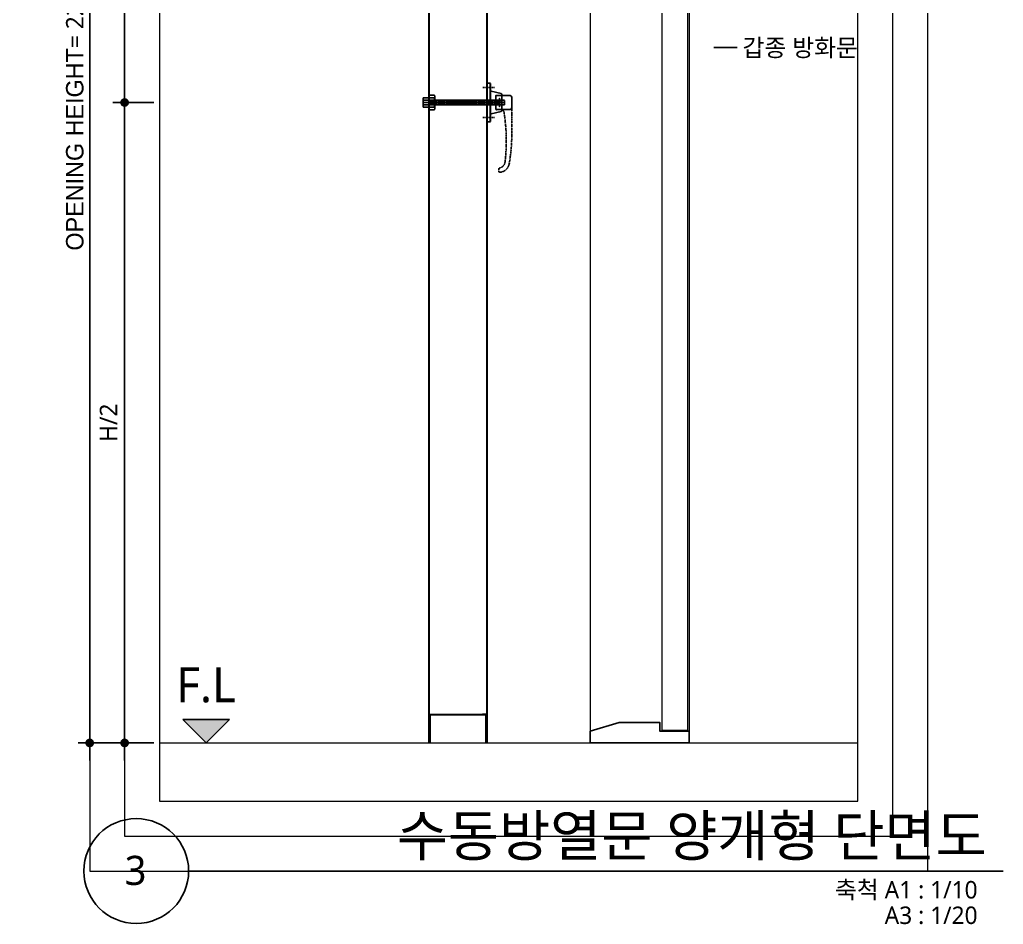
# Model space of a CAD drawing. Header units: millimetres. Extents: x 232323 to 272954, y -5343 to 8721.
# Drawn here: x 248118 to 249808, y -3103 to -1549 of the extents above; entities that cross this region are included whole.
import ezdxf
from ezdxf.enums import TextEntityAlignment as Align

# ---------------------------------------------------------------- set-up
doc = ezdxf.new("R2010")
doc.units = ezdxf.units.MM
doc.header["$MEASUREMENT"] = 0
doc.header["$PDSIZE"] = -10
for name, pattern in [('CENTER2', [1.125, 0.75, -0.125, 0.125, -0.125]), ('HIDDEN2', [0.1875, 0.125, -0.0625]), ('PHANTOM2', [1.25, 0.625, -0.125, 0.125, -0.125, 0.125, -0.125])]:
    doc.linetypes.add(name, pattern=pattern)
doc.layers.get('0').update_dxf_attribs({"linetype": 'CONTINUOUS'})
for name, color, linetype, lineweight in [('A-DIMS', 7, 'CONTINUOUS', 25), ('A-DWXM-DOOR', 4, 'CONTINUOUS', 25), ('A-DWXM-ELEV', 8, 'CONTINUOUS', 18), ('A-ELEV-LIN3', 8, 'CONTINUOUS', 18), ('A-MKXS-LEAD', 7, 'CONTINUOUS', 25), ('A-XXXX-FIN2', 6, 'CONTINUOUS', 20), ('A-XXXX-SYMB', 7, 'CONTINUOUS', 25), ('A-XXXX-TXT1', 3, 'CONTINUOUS', 25), ('A-XXXX-TXT2', 3, 'CONTINUOUS', 25)]:
    doc.layers.add(name, color=color, linetype=linetype, lineweight=lineweight)
doc.layers.add('A-XXXX-NPLT', color=144, linetype='CONTINUOUS', lineweight=15, plot=False)
for name, color, linetype in [('C', 1, 'CENTER2'), ('H', 3, 'HIDDEN2'), ('P', 3, 'PHANTOM2'), ('T', 2, 'CONTINUOUS'), ('WAL', 3, 'CONTINUOUS')]:
    doc.layers.add(name, color=color, linetype=linetype)
doc.styles.add('HY울릉도L', font='')
doc.styles.add('맑은고딕', font='malgun.ttf')
doc.styles.get('HY울릉도L').set_extended_font_data('HYwulM')
doc.dimstyles.new('CDIM', dxfattribs={"dimtxt": 3, "dimasz": 1.5, "dimexe": 2, "dimexo": 1, "dimgap": 1, "dimtad": 1, "dimdec": 0, "dimrnd": 0.5, "dimzin": 0, "dimdsep": 32, "dimlunit": 6, "dimtxsty": 'HY울릉도L', "dimblk1": '_CIDOT', "dimblk2": '_CIDOT', "dimsah": 1, "dimcen": 5.5, "dimclrd": 2, "dimclre": 2, "dimclrt": 7, "dimadec": 0, "dimazin": 0, "dimtfac": 1, "dimtdec": 0, "dimtix": 1, "dimtmove": 2, "dimatfit": 1, "dimldrblk": '_CIDOT', "dimfxl": 1, "dimtolj": 1, "dimtzin": 0, "dimlwd": -1, "dimarcsym": 0})

# ---------------------------------------------------------------- blocks, each defined once
blk = doc.blocks.new('door handle side')
at = {"color": 8}
for p, q in [((2024308.2, 147331.5), (2024312.7, 147331.5)), ((2024308.2, 147331.5), (2024308.2, 147265.5)), ((2024314.2, 147298.5), (2024314.2, 147330)), ((2024315.3, 147318.2), (2024332.1, 147313.8)), ((2024198.2, 147306.6), (2024217.7, 147306.6)), ((2024198.2, 147306.6), (2024198.2, 147290.5)), ((2024208.2, 147311), (2024217.2, 147311)), ((2024217.7, 147306.6), (2024218.2, 147307.1)), ((2024217.7, 147306.6), (2024217.7, 147290.5)), ((2024218.2, 147310), (2024218.2, 147287)), ((2024314.2, 147298.5), (2024314.2, 147267)), ((2024333.2, 147312.4), (2024333.2, 147284.7)), ((2024350.5, 147289.5), (2024350.5, 147307.5)), ((2024198.2, 147290.5), (2024217.7, 147290.5)), ((2024208.2, 147286), (2024217.2, 147286)), ((2024217.7, 147290.5), (2024218.2, 147290)), ((2024315.3, 147278.8), (2024332.1, 147283.2)), ((2024308.2, 147265.5), (2024312.7, 147265.5))]:
    blk.add_line(p, q, dxfattribs=at)
at = {"color": 8, "ltscale": 0.7}
for p, q in [((2024333.2, 147310.5), (2024347.5, 147310.5)), ((2024333.2, 147286.5), (2024347.5, 147286.5))]:
    blk.add_line(p, q, dxfattribs=at)
at = {"color": 8}
for centre, radius, start, end in [((2024312.7, 147330), 1.5, 0, 90), ((2024315.7, 147319.7), 1.5, 180, 255.2564), ((2024331.7, 147312.4), 1.5, 0, 75.2564), ((2024217.2, 147310), 1, 0, 90), ((2024347.5, 147307.5), 3, 0, 90), ((2024217.2, 147287), 1, 270, 0), ((2024331.7, 147284.7), 1.5, 284.7436, 0), ((2024347.5, 147289.5), 3, 270, 0), ((2024312.7, 147267), 1.5, 270, 0), ((2024315.7, 147277.4), 1.5, 104.7436, 180)]:
    blk.add_arc(centre, radius, start, end, dxfattribs=at)
at = {"layer": 'C', "color": 8, "ltscale": 0.3}
for p, q in [((2024301, 147324.5), (2024320.8, 147324.5)), ((2024329.2, 147307.3), (2024329.2, 147289.7)), ((2024301, 147272.5), (2024320.8, 147272.5))]:
    blk.add_line(p, q, dxfattribs=at)
at = {"layer": 'C', "color": 8, "ltscale": 0.8}
blk.add_line((2024198.2, 147298.5), (2024338.2, 147298.5), dxfattribs=at)
at = {"layer": 'H', "color": 8}
for p, q in [((2024198.2, 147302.5), (2024338.2, 147302.5)), ((2024323.2, 147298.5), (2024323.2, 147309.5)), ((2024323.2, 147298.5), (2024323.2, 147287)), ((2024333.2, 147310.5), (2024324, 147310.5)), ((2024333.2, 147310.8), (2024324.2, 147310.5)), ((2024338.2, 147298.5), (2024338.2, 147302.5)), ((2024338.2, 147294.5), (2024338.2, 147298.5)), ((2024198.2, 147294.5), (2024338.2, 147294.5)), ((2024323.7, 147286.5), (2024332, 147286.5))]:
    blk.add_line(p, q, dxfattribs=at)
for centre, radius, start, end in [((2024324.2, 147309.5), 1, 91.4321, 180), ((2024329.2, 147298.5), 2.1, 0, 180), ((2024329.2, 147298.5), 2.1, 180, 0), ((2024323.7, 147287), 0.5, 180, 270), ((2024332, 147281.5), 5, 76.1378, 90)]:
    blk.add_arc(centre, radius, start, end, dxfattribs=at)
at = {"layer": 'H', "color": 8, "linetype": 'ByBlock'}
for p in [(2024323.5, 147310.2), (2024323.7, 147286.5)]:
    blk.add_point(p, dxfattribs=at)
at = {"layer": 'P', "color": 8}
for p, q in [((2024198.2, 147298.5), (2024338.2, 147302.5)), ((2024198.2, 147302.5), (2024338.2, 147298.5)), ((2024338.2, 147294.5), (2024198.2, 147298.5)), ((2024338.2, 147298.5), (2024198.2, 147294.5))]:
    blk.add_line(p, q, dxfattribs=at)
at = {"layer": 'P', "color": 8, "ltscale": 2}
for p, q in [((2024350.5, 147250.9), (2024350.5, 147289.5)), ((2024328.2, 147183.9), (2024328.2, 147180.6))]:
    blk.add_line(p, q, dxfattribs=at)
at = {"layer": 'P', "color": 8, "ltscale": 0.7}
blk.add_arc((2024332, 147281.5), 5, 9.5612, 76.1378, dxfattribs=at)
at = {"layer": 'P', "color": 8, "ltscale": 2}
for centre, radius, start, end in [((2024041.1, 147232.5), 300, 353.0197, 9.5612), ((2024050.5, 147244.5), 300, 350.1998, 1.2232), ((2024326.9, 147197.5), 12, 283.3586, 353.0197), ((2024330.2, 147183.9), 2, 103.3586, 180), ((2024330.2, 147180.6), 2, 180, 276.3337), ((2024328.4, 147196.5), 18, 276.3337, 350.1998)]:
    blk.add_arc(centre, radius, start, end, dxfattribs=at)
at = {"layer": 'T', "color": 8}
for q in [(2024313.2, 147330.5), (2024313.2, 147266.5)]:
    blk.add_line((2024313.2, 147298.5), q, dxfattribs=at)
for centre, start, end in [((2024312.2, 147330.5), 0, 90), ((2024312.2, 147266.5), 270, 0)]:
    blk.add_arc(centre, 1, start, end, dxfattribs=at)
blk = doc.blocks.new('_CIDOT')
at = {"color": 0, "linetype": 'ByBlock'}
blk.add_line((2, 0), (-1, 0), dxfattribs=at)
at = {"color": 0, "linetype": 'ByBlock', "const_width": 0.5}
blk.add_lwpolyline([(-0.25, 0, 1), (0.25, 0, 1)], format="xyb", close=True, dxfattribs=at)
blk = doc.blocks.new('*D132')
at = {"layer": 'A-DIMS', "lineweight": -2, "transparency": 16777216}
for p, q in [((248347.9, -591), (248217.9, -591)), ((248347.9, -2791), (248217.9, -2791))]:
    blk.add_line(p, q, dxfattribs=at)
at = {"layer": 'A-DIMS', "transparency": 16777216}
blk.add_line((248237.9, -2776), (248237.9, -606), dxfattribs=at)
at = {"layer": 'A-DIMS', "transparency": 16777216, "xscale": 15, "yscale": 15, "zscale": 15}
for p, rotation in [((248237.9, -591), 90), ((248237.9, -2791), 270)]:
    blk.add_blockref('_CIDOT', p, dxfattribs=dict(at, rotation=rotation))
at = {"layer": 'A-DIMS', "color": 3, "transparency": 16777216, "insert": (248212.4, -1691), "char_height": 30, "attachment_point": 5, "rotation": 90, "style": '맑은고딕'}
blk.add_mtext('\\A1;{\\f??|b0|i0|c0|p49;OPENING }H{\\f??|b0|i0|c0|p49;EIGHT}= 2200 H', dxfattribs=at)
blk = doc.blocks.new('*D136')
at = {"layer": 'A-DIMS', "lineweight": -2, "transparency": 16777216}
for p, q in [((248347.9, -1691), (248277.9, -1691)), ((248347.9, -2791), (248277.9, -2791))]:
    blk.add_line(p, q, dxfattribs=at)
at = {"layer": 'A-DIMS', "transparency": 16777216}
blk.add_line((248297.9, -2776), (248297.9, -1706), dxfattribs=at)
at = {"layer": 'A-DIMS', "transparency": 16777216, "xscale": 15, "yscale": 15, "zscale": 15}
for p, rotation in [((248297.9, -1691), 90), ((248297.9, -2791), 270)]:
    blk.add_blockref('_CIDOT', p, dxfattribs=dict(at, rotation=rotation))
at = {"layer": 'A-DIMS', "color": 3, "transparency": 16777216, "insert": (248270.2, -2241), "char_height": 30, "attachment_point": 5, "rotation": 90, "style": '맑은고딕'}
blk.add_mtext('\\A1;H/2', dxfattribs=at)
blk = doc.blocks.new('*D137')
at = {"layer": 'A-DIMS', "lineweight": -2, "transparency": 16777216}
for p, q in [((248347.9, -591), (248277.9, -591)), ((248347.9, -1691), (248277.9, -1691))]:
    blk.add_line(p, q, dxfattribs=at)
at = {"layer": 'A-DIMS', "transparency": 16777216}
blk.add_line((248297.9, -1676), (248297.9, -606), dxfattribs=at)
at = {"layer": 'A-DIMS', "transparency": 16777216, "xscale": 15, "yscale": 15, "zscale": 15}
for p, rotation in [((248297.9, -591), 90), ((248297.9, -1691), 270)]:
    blk.add_blockref('_CIDOT', p, dxfattribs=dict(at, rotation=rotation))
at = {"layer": 'A-DIMS', "color": 3, "transparency": 16777216, "insert": (248270.2, -1141), "char_height": 30, "attachment_point": 5, "rotation": 90, "style": '맑은고딕'}
blk.add_mtext('\\A1;H/2', dxfattribs=at)

msp = doc.modelspace()

# ---------------------------------------------------------------- hatches: boundary and pattern name
at = {"layer": 'A-XXXX-SYMB'}
msp.add_hatch(color=256, dxfattribs=at).paths.add_polyline_path([(248437.9, -2791), (248477.9, -2751), (248397.9, -2751)])

# ---------------------------------------------------------------- linework, layer by layer
for p, q in [((248820.9, -2743), (248820.9, -561)), ((248821.5, -2742.4), (248821.5, -561.6)), ((248920.3, -2741.8), (248920.3, -613.6)), ((248920.9, -2743), (248920.9, -613)), ((248920.9, -2743), (248820.9, -2743)), ((248920.9, -2742.4), (248821.5, -2742.4)), ((248912.9, -2742.4), (248912.9, -2741.8)), ((248912.9, -2741.8), (248920.3, -2741.8)), ((248912.9, -2742.4), (248920.9, -2742.4))]:
    msp.add_line(p, q)
at = {"layer": 'A-DWXM-DOOR'}
msp.add_lwpolyline([(249147.9, -2756), (249217.9, -2756), (249217.9, -2771), (249267.9, -2771), (249267.9, -2791), (249097.9, -2791), (249097.9, -2771), (249147.9, -2756)], dxfattribs=at)
at = {"layer": 'A-DWXM-ELEV'}
msp.add_lwpolyline([(249220.9, -2769), (249265.9, -2769), (249265.9, -579), (249220.9, -579)], close=True, dxfattribs=at)
at = {"layer": 'A-ELEV-LIN3'}
for p, q in [((249097.9, -576), (249097.9, -2771)), ((249267.9, -576), (249267.9, -2771))]:
    msp.add_line(p, q, dxfattribs=at)
at = {"layer": 'A-MKXS-LEAD'}
msp.add_line((249310.7, -1596.4), (249350.7, -1596.4), dxfattribs=at)
msp.add_lwpolyline([(249265.9, -1674, 0, 10, 0), (249280.9, -1648, 0, 0, 0), (249310.7, -1596.4, 0, 0, 0)], format="xyseb", dxfattribs=at)
at = {"layer": 'A-XXXX-FIN2'}
msp.add_line((248357.9, -2791), (249557.9, -2791), dxfattribs=at)
at = {"layer": 'A-XXXX-NPLT'}
for points in [[(249677.9, -3011), (249677.9, -171), (248237.9, -171), (248237.9, -3011)], [(249617.9, -2951), (249617.9, -231), (248297.9, -231), (248297.9, -2951)], [(249557.9, -2891), (249557.9, -291), (248357.9, -291), (248357.9, -2891)]]:
    msp.add_lwpolyline(points, close=True, dxfattribs=at)
at = {"layer": 'A-XXXX-SYMB'}
for p, q in [((248397.9, -2751), (248437.9, -2791)), ((248477.9, -2751), (248397.9, -2751)), ((248437.9, -2791), (248477.9, -2751)), ((248407.9, -3011), (249807.9, -3011))]:
    msp.add_line(p, q, dxfattribs=at)
msp.add_circle((248317.9, -3011), 90, dxfattribs=at)
at = {"layer": 'WAL', "color": 1}
for p, q in [((248820.9, -2743), (248820.9, -2791)), ((248822.9, -2743), (248822.9, -2791)), ((248918.9, -2743), (248918.9, -2791)), ((248920.9, -2743), (248920.9, -2791))]:
    msp.add_line(p, q, dxfattribs=at)

# ---------------------------------------------------------------- block references
msp.add_blockref('door handle side', (-1775387.3, -148989.5))

# ---------------------------------------------------------------- texts
at = {"layer": 'A-XXXX-TXT1', "style": '맑은고딕'}
msp.add_text('수동방열문 양개형 단면도', height=70, dxfattribs=at).set_placement((249779.3, -3006.4), align=Align.BOTTOM_RIGHT)
msp.add_text('3', height=50, dxfattribs=at).set_placement((248316.7, -3009.9), align=Align.MIDDLE)
for s, p in [('축척 A1 : 1/10', (249763.7, -3028.2)), ('A3 : 1/20', (249763.7, -3072))]:
    msp.add_text(s, height=30, dxfattribs=at).set_placement(p, align=Align.TOP_RIGHT)
at = {"layer": 'A-XXXX-TXT2', "style": '맑은고딕'}
msp.add_text('갑종 방화문', height=30, dxfattribs=at).set_placement((249359.6, -1596.9), align=Align.MIDDLE_LEFT)
msp.add_text('F.L', height=60, dxfattribs=at).set_placement((248437.9, -2691), align=Align.MIDDLE_CENTER)

# ---------------------------------------------------------------- dimensions: what is measured, and where the dimension line sits
at = {"layer": 'A-DIMS'}
for base, p1, p2, text, picture, middle in [((248237.9, -591), (248357.9, -2791), (248357.9, -591), '{\\f??|b0|i0|c0|p49;OPENING }H{\\f??|b0|i0|c0|p49;EIGHT}= 2200 H', '*D132', (248212.4, -1691)), ((248297.9, -591), (248357.9, -1691), (248357.9, -591), 'H/2', '*D137', (248270.2, -1141)), ((248297.9, -1691), (248357.9, -2791), (248357.9, -1691), 'H/2', '*D136', (248270.2, -2241))]:
    dim = msp.add_linear_dim(base=base, p1=p1, p2=p2, angle=90, text=text, dimstyle='CDIM', override={"dimscale": 10, "dimtxsty": '맑은고딕', "dimclrd": 256, "dimclre": 256, "dimclrt": 3}, dxfattribs=at)
    dim.commit()
    dim.dimension.update_dxf_attribs({"geometry": picture, "text_midpoint": middle})

doc.saveas('drawing.dxf')
